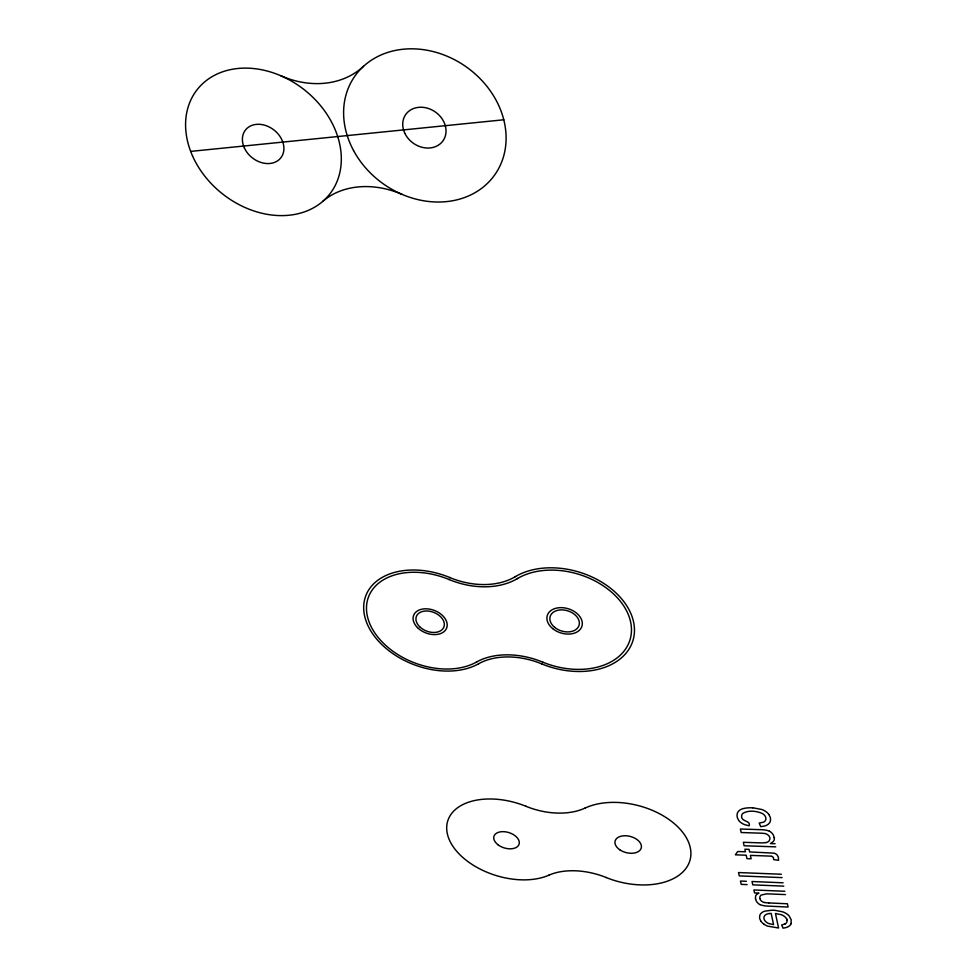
<?xml version="1.0" encoding="UTF-8"?>
<svg xmlns="http://www.w3.org/2000/svg" width="977" height="977" viewBox="0 0 977 977"><rect width="100%" height="100%" fill="white"/><g stroke="black" fill="none" stroke-linecap="round" stroke-linejoin="round"><path stroke-width="1.47" d="M791.138 923.546L791.138 919.662L789.111 915.913A12.921 7.706 11.5 0 0 782.626 911.81L774.676 910.283A27.625 16.389 11.5 0 0 771.915 910.185L764.551 911.211A13.153 7.84 11.6 0 0 762.487 912.2L761.645 912.811A13.116 7.828 11.6 0 0 759.825 915.339L759.581 917.537A18.49 11.028 11.5 0 0 759.85 918.978L760.9 921.213M784.873 923.998L781.673 924.999L783.09 928.15L785.215 927.784A12.64 7.523 11.5 0 0 791.211 923.57M766.066 842.565L762.585 842.895A31.13 19.699 11.7 0 1 760.253 842.87L743.338 842.296L744.108 845.764L775.75 846.851M190.662 151.398L503.802 119.78M775.115 843.725L770.389 843.566L773.173 841.624A11.138 6.986 11.6 0 0 774.285 839.585L774.382 837.68M781.356 874.244L738.539 872.546L739.296 875.893L782.052 877.615M746.379 881.291L740.468 881.059L741.225 884.368L747.124 884.612M783.114 882.805L752.034 881.523L752.766 884.844L783.798 886.139M784.849 891.28L753.902 889.962L754.562 892.929L758.909 893.112L757.041 894.211A10.491 6.338 11.7 0 0 755.636 895.946L755.416 899.06M785.52 894.59L766.725 893.833L761.156 895.042A8.793 5.312 11.6 0 0 759.862 898.571M768.85 902.943L787.401 903.774L788.073 907.035L767.604 906.094A33.413 20.346 11.7 0 1 765.076 905.887L764.209 905.764A10.405 6.277 11.7 0 1 760.167 904.604M752.778 807.771L762.011 809.542A13.141 8.341 11.7 0 1 764.649 810.8L765.235 811.154A13.373 8.488 11.7 0 1 768.862 814.5M771.622 856.279L771.232 856.218A18.184 11.199 11.5 0 0 768.838 856.06L750.385 855.376L751.13 858.795L746.965 858.636L746.208 855.217L735.351 854.826L737.733 851.517L745.439 851.797L744.877 849.208L749.066 849.355L749.628 851.944L773.796 853.129A3.908 2.418 11.4 0 1 774.248 853.239A5.386 3.346 11.4 0 1 776.971 854.79L778.339 857.061L778.559 860.31L773.747 859.626L773.344 857.391L771.903 856.353M764.283 902.406L765.235 902.601A20.187 12.261 11.7 0 0 768.85 902.919M764.099 924.303L765.199 924.975A12.835 7.645 11.6 0 0 767.678 926.147L778.547 928.003L775.469 913.495L781.38 914.728A8.866 5.288 11.5 0 1 783.444 915.73A9.184 5.471 11.5 0 1 786.534 918.832L786.766 919.43M768.85 814.5L770.12 816.992A19.54 12.408 11.8 0 1 770.474 818.518L770.535 820.167A13.128 8.329 11.7 0 1 768.569 823.941A12.811 8.134 11.7 0 1 764.295 826.09L760.729 826.664L759.178 823.098L763.428 822.194A7.01 4.445 11.6 0 0 764.661 821.425A8.5 5.398 11.7 0 0 765.821 818.091A11.26 7.144 11.7 0 0 765.626 817.163L765.186 816.21A8.378 5.325 11.7 0 0 762.402 813.536C756.54 810.922 748.822 810.031 743.07 813.23A8.512 5.398 11.8 0 0 741.628 815.893C740.774 822.036 751.118 820.253 749.164 825.785L745.17 824.82A11.504 7.291 11.9 0 1 738.551 820.179L737.44 817.859A19.345 12.286 11.7 0 1 737.208 817.016A16.096 10.222 11.8 0 1 737.977 811.972A12.445 7.901 11.9 0 1 743.021 808.651A23.387 14.789 11.8 0 1 752.778 807.857M517.627 578.457A69.978 50.218 21.2 0 1 448.883 579.434M476.446 662.076A64.531 42.78 17.9 0 1 542.821 662.174M476.715 661.918A66.326 45.101 21.1 0 1 393.914 651.952A66.326 45.101 21.1 0 1 372.933 589.021A66.326 45.101 21.1 0 1 449.249 579.593M517.346 578.628A67.999 47.482 17.3 0 1 604.128 586.432A67.999 47.482 17.3 0 1 623.717 651.5A67.999 47.482 17.3 0 1 542.455 662.015M478.754 663.688A69.282 47.116 21.1 0 1 392.29 653.21A69.282 47.116 21.1 0 1 370.417 587.495A69.282 47.116 21.1 0 1 450.128 577.663M478.498 663.835A61.661 40.875 17.9 0 1 541.869 663.945M515.502 576.552A66.863 47.983 21.2 0 1 449.75 577.517M515.221 576.723A71.028 49.595 17.3 0 1 605.862 584.808A71.028 49.595 17.3 0 1 626.379 652.783A71.028 49.595 17.3 0 1 541.502 663.798M549.111 875.087A61.93 37.688 17.4 0 1 471.048 863.766A61.93 37.688 17.4 0 1 453.572 811.24A61.93 37.688 17.4 0 1 526.249 806.404M548.866 875.197A55.457 32.766 15.5 0 1 606.302 877.566M585.308 807.967A59.45 37.92 16.9 0 1 525.919 806.269M585.052 808.089A63.59 39.288 14.7 0 1 666.558 817.871A63.59 39.288 14.7 0 1 682.874 871.948A63.59 39.288 14.7 0 1 605.984 877.444M363.517 66.314A91.24 74.753 44.9 0 1 280.814 75.754M322.74 201.409A79.967 63.297 30.8 0 1 402.048 194.374M769.449 831.134A11.235 7.059 11.6 0 1 773.979 837.631M769.339 831.207A10.71 6.729 11.5 0 0 764.881 829.998L764.417 829.913A32.51 20.224 11.6 0 0 760.851 829.681L740.395 829.009L741.177 832.526L760.704 833.173A38.054 23.57 11.6 0 1 763.293 833.344C767.018 833.1 771.989 837.033 769.168 840.831A7.205 4.519 11.6 0 1 766.078 842.589M760.021 904.702A10.698 6.448 11.7 0 1 755.758 899.096M764.197 902.553A6.082 3.676 11.7 0 1 760.033 898.584M764.197 924.352A12.835 7.645 11.6 0 1 760.998 921.274M787.035 919.259A11.834 7.059 11.5 0 1 787.242 920.114M786.949 920.273A8.488 5.056 11.5 0 1 784.995 924.071M769.4 913.544L768.984 913.605A8.475 5.056 11.6 0 0 765.699 914.753A9.086 5.41 11.6 0 0 763.941 917.928L763.953 918.209A11.834 7.059 11.5 0 0 764.124 919.088L764.649 920.31A8.537 5.08 11.6 0 0 767.409 922.874L767.8 923.106A6.106 3.639 11.6 0 0 768.63 923.497L773.576 924.645L771.171 913.458L769.4 913.544M552.603 628.553A18.136 12.652 17.3 0 0 581.889 626.355A18.136 12.652 17.3 0 0 559.345 607.694A18.136 12.652 17.3 0 0 552.603 628.553M417.509 627.625A17.684 12.017 21.1 0 0 446.391 628.663A17.684 12.017 21.1 0 0 426.546 608.818A17.684 12.017 21.1 0 0 417.509 627.625M419.622 626.672A14.74 10.014 21.1 0 0 443.68 627.515A14.74 10.014 21.1 0 0 427.12 610.991A14.74 10.014 21.1 0 0 419.622 626.672M554.606 627.307A15.107 10.552 17.3 0 0 579.007 625.451A15.107 10.552 17.3 0 0 560.187 609.917A15.107 10.552 17.3 0 0 554.606 627.307M498.075 844.824A13.177 8.011 17.4 0 0 519.068 844.25A13.177 8.011 17.4 0 0 502.41 831.647A13.177 8.011 17.4 0 0 498.075 844.824M619.687 849.709A13.531 8.353 14.7 0 0 641.242 848.048A13.531 8.353 14.7 0 0 623.644 835.787A13.531 8.353 14.7 0 0 619.687 849.709M192.518 155.893A84.388 66.204 38.4 0 0 326.77 197.537A84.388 66.204 38.4 0 0 271.081 72.151A84.388 66.204 38.4 0 0 192.518 155.893M353.552 150.531A85.61 71.712 35.2 0 0 494.252 175.542A85.61 71.712 35.2 0 0 426.778 50.193A85.61 71.712 35.2 0 0 353.552 150.531M404.881 133.385A22.813 19.113 35.1 0 0 442.3 141.726A22.813 19.113 35.1 0 0 425.911 107.8A22.813 19.113 35.1 0 0 404.881 133.385M244.421 148.064A22.495 17.635 38.3 0 0 280.277 158.494A22.495 17.635 38.3 0 0 264.743 125.227A22.495 17.635 38.3 0 0 244.421 148.064"/></g></svg>
